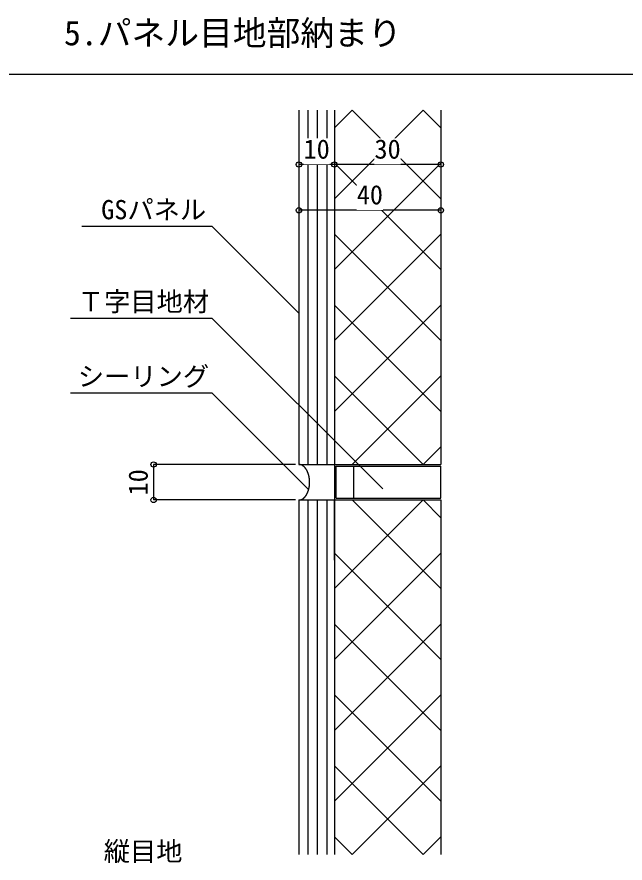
# Model space of a CAD drawing. Units: millimetres on the paper, enlarged 10 times, with parts at other scales. Extents: x 3821 to 7821, y 4568 to 7368.
# Drawn here: x 5155 to 5727, y 5696 to 6492 of the extents above; entities that cross this region are included whole.
import ezdxf
from ezdxf.enums import TextEntityAlignment as Align

# ---------------------------------------------------------------- set-up
doc = ezdxf.new("R2010")
doc.units = ezdxf.units.MM
doc.header["$LTSCALE"] = 10
for name, color, linetype in [('0-0', 7, 'Continuous'), ('1-0', 4, 'Continuous'), ('1-1', 4, 'Continuous'), ('1-2', 4, 'Continuous')]:
    doc.layers.add(name, color=color, linetype=linetype)
doc.styles.add('ＭＳ ゴシック', font='')
doc.styles.get('ＭＳ ゴシック').set_extended_font_data('MS Gothic')

msp = doc.modelspace()

# ---------------------------------------------------------------- linework, layer by layer
at = {"layer": '0-0'}
msp.add_line((3820.85, 6438.18), (7820.85, 6438.18), dxfattribs=at)
at = {"layer": '1-0'}
for p, q in [((5420.28, 6404.26), (5420.28, 6070.93)), ((5428.52, 6404.26), (5428.52, 6070.93)), ((5437.52, 6404.26), (5437.52, 6070.93)), ((5446.52, 6404.26), (5446.52, 6070.93)), ((5453.62, 6404.26), (5453.62, 6070.93)), ((5536.95, 6404.26), (5453.62, 6320.93)), ((5470.28, 6404.26), (5453.62, 6387.6)), ((5470.28, 6404.26), (5553.62, 6320.93)), ((5536.95, 6404.26), (5553.62, 6387.6)), ((5553.62, 6404.26), (5553.62, 6070.93)), ((5453.62, 6354.26), (5553.62, 6254.26)), ((5553.62, 6354.26), (5453.62, 6254.26)), ((5453.62, 6287.6), (5553.62, 6187.6)), ((5553.62, 6287.6), (5453.62, 6187.6)), ((5453.62, 6220.93), (5553.62, 6120.93)), ((5553.62, 6220.93), (5453.62, 6120.93)), ((5453.62, 6154.26), (5536.95, 6070.93)), ((5553.62, 6154.26), (5470.28, 6070.93)), ((5553.62, 6087.6), (5536.95, 6070.93)), ((5420.28, 6070.93), (5453.62, 6070.93)), ((5453.62, 6070.93), (5453.62, 6037.6)), ((5471.95, 6039.26), (5471.95, 6069.26)), ((5420.28, 6037.6), (5453.62, 6037.6)), ((5420.28, 6037.6), (5420.28, 5704.26)), ((5428.52, 6037.6), (5428.52, 5704.26)), ((5437.52, 6037.6), (5437.52, 5704.26)), ((5446.52, 6037.6), (5446.52, 5704.26)), ((5453.62, 6037.6), (5553.62, 6037.6)), ((5453.62, 5980.93), (5453.62, 6037.6)), ((5453.62, 6037.6), (5453.62, 5704.26)), ((5453.62, 5954.26), (5536.95, 6037.6)), ((5470.28, 6037.6), (5553.62, 5954.26)), ((5536.95, 6037.6), (5553.62, 6020.93)), ((5553.62, 6037.6), (5553.62, 5704.26)), ((5453.62, 5887.6), (5553.62, 5987.6)), ((5453.62, 5987.6), (5553.62, 5887.6)), ((5453.62, 5820.93), (5553.62, 5920.93)), ((5453.62, 5920.93), (5553.62, 5820.93)), ((5453.62, 5754.26), (5553.62, 5854.26)), ((5453.62, 5854.26), (5553.62, 5754.26)), ((5470.28, 5704.26), (5553.62, 5787.6)), ((5453.62, 5720.93), (5470.28, 5704.26))]:
    msp.add_line(p, q, dxfattribs=at)
for points in [[(5420.28, 6213.25), (5338.75, 6294.79), (5216.26, 6294.79)], [(5498.97, 6048.08), (5338.75, 6208.31), (5205.41, 6208.31)], [(5429.17, 6047.58), (5338.75, 6138), (5205.41, 6138)], [(5453.62, 6127.6), (5453.62, 6070.93), (5553.62, 6070.93)], [(5455.28, 6039.26), (5553.62, 6039.26), (5553.62, 6069.26)], [(5455.28, 6039.26), (5455.28, 6069.26), (5553.62, 6069.26)], [(5453.62, 5787.6), (5536.95, 5704.26), (5553.62, 5720.93)]]:
    msp.add_lwpolyline(points, dxfattribs=at)
at = {"layer": '1-1'}
for points in [[(5423.18, 6070.22), (5423.11, 6070.26), (5423.03, 6070.3), (5422.95, 6070.33), (5422.87, 6070.37), (5422.79, 6070.4), (5422.72, 6070.44), (5422.64, 6070.47), (5422.56, 6070.5), (5422.48, 6070.53), (5422.4, 6070.56), (5422.32, 6070.59), (5422.24, 6070.61), (5422.16, 6070.64), (5422.08, 6070.66), (5422, 6070.69), (5421.92, 6070.71), (5421.84, 6070.73), (5421.76, 6070.75), (5421.68, 6070.77), (5421.6, 6070.79), (5421.52, 6070.81), (5421.44, 6070.82), (5421.36, 6070.84), (5421.28, 6070.85), (5421.19, 6070.86), (5421.11, 6070.87), (5421.03, 6070.88), (5420.95, 6070.89), (5420.87, 6070.9), (5420.78, 6070.91), (5420.7, 6070.91), (5420.62, 6070.92), (5420.53, 6070.92), (5420.45, 6070.93), (5420.37, 6070.93), (5420.28, 6070.93)], [(5426.05, 6067.88), (5425.98, 6067.96), (5425.92, 6068.04), (5425.85, 6068.11), (5425.78, 6068.19), (5425.71, 6068.26), (5425.64, 6068.34), (5425.57, 6068.41), (5425.5, 6068.48), (5425.43, 6068.55), (5425.36, 6068.63), (5425.28, 6068.7), (5425.21, 6068.76), (5425.14, 6068.83), (5425.06, 6068.9), (5424.99, 6068.97), (5424.92, 6069.03), (5424.85, 6069.09), (5424.77, 6069.16), (5424.7, 6069.22), (5424.62, 6069.28), (5424.55, 6069.34), (5424.48, 6069.4), (5424.4, 6069.45), (5424.33, 6069.51), (5424.25, 6069.57), (5424.18, 6069.62), (5424.1, 6069.67), (5424.03, 6069.72), (5423.95, 6069.77), (5423.87, 6069.82), (5423.8, 6069.87), (5423.72, 6069.92), (5423.65, 6069.97), (5423.57, 6070.01), (5423.49, 6070.06), (5423.42, 6070.1), (5423.34, 6070.14), (5423.26, 6070.18), (5423.18, 6070.22)], [(5428.31, 6064.21), (5428.26, 6064.32), (5428.21, 6064.43), (5428.16, 6064.53), (5428.11, 6064.64), (5428.06, 6064.75), (5428.01, 6064.85), (5427.96, 6064.96), (5427.91, 6065.06), (5427.85, 6065.16), (5427.8, 6065.27), (5427.75, 6065.37), (5427.69, 6065.47), (5427.64, 6065.57), (5427.58, 6065.67), (5427.53, 6065.76), (5427.47, 6065.86), (5427.42, 6065.96), (5427.36, 6066.05), (5427.3, 6066.15), (5427.24, 6066.24), (5427.18, 6066.34), (5427.13, 6066.43), (5427.07, 6066.52), (5427.01, 6066.61), (5426.95, 6066.7), (5426.89, 6066.79), (5426.82, 6066.88), (5426.76, 6066.97), (5426.7, 6067.05), (5426.64, 6067.14), (5426.57, 6067.23), (5426.51, 6067.31), (5426.45, 6067.39), (5426.38, 6067.48), (5426.32, 6067.56), (5426.25, 6067.64), (5426.19, 6067.72), (5426.12, 6067.8), (5426.05, 6067.88)], [(5429.79, 6059.48), (5429.76, 6059.61), (5429.73, 6059.74), (5429.71, 6059.87), (5429.68, 6059.99), (5429.65, 6060.12), (5429.62, 6060.25), (5429.59, 6060.37), (5429.56, 6060.5), (5429.53, 6060.62), (5429.5, 6060.75), (5429.47, 6060.87), (5429.43, 6061), (5429.4, 6061.12), (5429.36, 6061.25), (5429.33, 6061.37), (5429.29, 6061.5), (5429.26, 6061.62), (5429.22, 6061.74), (5429.18, 6061.86), (5429.14, 6061.99), (5429.11, 6062.11), (5429.07, 6062.23), (5429.03, 6062.35), (5428.99, 6062.47), (5428.94, 6062.6), (5428.9, 6062.72), (5428.86, 6062.84), (5428.82, 6062.95), (5428.77, 6063.07), (5428.73, 6063.19), (5428.68, 6063.31), (5428.64, 6063.42), (5428.59, 6063.54), (5428.55, 6063.65), (5428.5, 6063.76), (5428.45, 6063.88), (5428.41, 6063.99), (5428.36, 6064.1), (5428.31, 6064.21)], [(5430.28, 6054.26), (5430.28, 6054.4), (5430.28, 6054.54), (5430.28, 6054.68), (5430.28, 6054.82), (5430.28, 6054.96), (5430.27, 6055.09), (5430.27, 6055.23), (5430.26, 6055.37), (5430.26, 6055.51), (5430.25, 6055.64), (5430.24, 6055.78), (5430.24, 6055.92), (5430.23, 6056.05), (5430.22, 6056.19), (5430.21, 6056.32), (5430.2, 6056.46), (5430.19, 6056.59), (5430.18, 6056.73), (5430.17, 6056.86), (5430.15, 6056.99), (5430.14, 6057.13), (5430.13, 6057.26), (5430.11, 6057.39), (5430.09, 6057.53), (5430.08, 6057.66), (5430.06, 6057.79), (5430.04, 6057.92), (5430.03, 6058.05), (5430.01, 6058.19), (5429.99, 6058.32), (5429.97, 6058.45), (5429.95, 6058.58), (5429.93, 6058.71), (5429.91, 6058.84), (5429.88, 6058.97), (5429.86, 6059.1), (5429.84, 6059.23), (5429.81, 6059.35), (5429.79, 6059.48)], [(5428.45, 6044.65), (5428.5, 6044.76), (5428.55, 6044.87), (5428.59, 6044.99), (5428.64, 6045.1), (5428.68, 6045.22), (5428.73, 6045.33), (5428.77, 6045.45), (5428.82, 6045.57), (5428.86, 6045.69), (5428.9, 6045.81), (5428.94, 6045.93), (5428.99, 6046.05), (5429.03, 6046.17), (5429.07, 6046.29), (5429.11, 6046.41), (5429.14, 6046.54), (5429.18, 6046.66), (5429.22, 6046.78), (5429.26, 6046.9), (5429.29, 6047.03), (5429.33, 6047.15), (5429.36, 6047.28), (5429.4, 6047.4), (5429.43, 6047.52), (5429.47, 6047.65), (5429.5, 6047.77), (5429.53, 6047.9), (5429.56, 6048.03), (5429.59, 6048.15), (5429.62, 6048.28), (5429.65, 6048.4), (5429.68, 6048.53), (5429.71, 6048.66), (5429.73, 6048.79), (5429.76, 6048.91), (5429.79, 6049.04), (5429.81, 6049.17), (5429.84, 6049.3), (5429.86, 6049.43)], [(5429.86, 6049.43), (5429.88, 6049.56), (5429.91, 6049.69), (5429.93, 6049.82), (5429.95, 6049.95), (5429.97, 6050.08), (5429.99, 6050.21), (5430.01, 6050.34), (5430.03, 6050.47), (5430.04, 6050.6), (5430.06, 6050.73), (5430.08, 6050.86), (5430.09, 6051), (5430.11, 6051.13), (5430.13, 6051.26), (5430.14, 6051.4), (5430.15, 6051.53), (5430.17, 6051.66), (5430.18, 6051.8), (5430.19, 6051.93), (5430.2, 6052.07), (5430.21, 6052.2), (5430.22, 6052.34), (5430.23, 6052.47), (5430.24, 6052.61), (5430.24, 6052.74), (5430.25, 6052.88), (5430.26, 6053.02), (5430.26, 6053.15), (5430.27, 6053.29), (5430.27, 6053.43), (5430.28, 6053.57), (5430.28, 6053.71), (5430.28, 6053.84), (5430.28, 6053.98), (5430.28, 6054.12), (5430.28, 6054.26)], [(5423.42, 6038.42), (5423.49, 6038.47), (5423.57, 6038.51), (5423.65, 6038.56), (5423.72, 6038.6), (5423.8, 6038.65), (5423.87, 6038.7), (5423.95, 6038.75), (5424.03, 6038.8), (5424.1, 6038.85), (5424.18, 6038.9), (5424.25, 6038.96), (5424.33, 6039.01), (5424.4, 6039.07), (5424.48, 6039.13), (5424.55, 6039.18), (5424.62, 6039.24), (5424.7, 6039.3), (5424.77, 6039.37), (5424.85, 6039.43), (5424.92, 6039.49), (5424.99, 6039.56), (5425.06, 6039.62), (5425.14, 6039.69), (5425.21, 6039.76), (5425.28, 6039.83), (5425.36, 6039.9), (5425.43, 6039.97), (5425.5, 6040.04), (5425.57, 6040.11), (5425.64, 6040.19), (5425.71, 6040.26), (5425.78, 6040.34), (5425.85, 6040.41), (5425.92, 6040.49), (5425.98, 6040.57), (5426.05, 6040.64), (5426.12, 6040.72), (5426.19, 6040.8), (5426.25, 6040.88)], [(5426.25, 6040.88), (5426.32, 6040.96), (5426.38, 6041.05), (5426.45, 6041.13), (5426.51, 6041.21), (5426.57, 6041.3), (5426.64, 6041.38), (5426.7, 6041.47), (5426.76, 6041.56), (5426.82, 6041.64), (5426.89, 6041.73), (5426.95, 6041.82), (5427.01, 6041.91), (5427.07, 6042), (5427.13, 6042.09), (5427.18, 6042.19), (5427.24, 6042.28), (5427.3, 6042.37), (5427.36, 6042.47), (5427.42, 6042.57), (5427.47, 6042.66), (5427.53, 6042.76), (5427.58, 6042.86), (5427.64, 6042.96), (5427.69, 6043.06), (5427.75, 6043.16), (5427.8, 6043.26), (5427.85, 6043.36), (5427.91, 6043.46), (5427.96, 6043.57), (5428.01, 6043.67), (5428.06, 6043.78), (5428.11, 6043.88), (5428.16, 6043.99), (5428.21, 6044.1), (5428.26, 6044.21), (5428.31, 6044.31), (5428.36, 6044.42), (5428.41, 6044.54), (5428.45, 6044.65)], [(5420.28, 6037.6), (5420.37, 6037.6), (5420.45, 6037.6), (5420.53, 6037.6), (5420.62, 6037.6), (5420.7, 6037.61), (5420.78, 6037.61), (5420.87, 6037.62), (5420.95, 6037.63), (5421.03, 6037.64), (5421.11, 6037.65), (5421.19, 6037.66), (5421.28, 6037.67), (5421.36, 6037.69), (5421.44, 6037.7), (5421.52, 6037.72), (5421.6, 6037.73), (5421.68, 6037.75), (5421.76, 6037.77), (5421.84, 6037.79), (5421.92, 6037.81), (5422, 6037.84), (5422.08, 6037.86), (5422.16, 6037.88), (5422.24, 6037.91), (5422.32, 6037.94), (5422.4, 6037.96), (5422.48, 6037.99), (5422.56, 6038.02), (5422.64, 6038.05), (5422.72, 6038.09), (5422.79, 6038.12), (5422.87, 6038.15), (5422.95, 6038.19), (5423.03, 6038.23), (5423.11, 6038.26), (5423.18, 6038.3), (5423.26, 6038.34), (5423.34, 6038.38), (5423.42, 6038.42)]]:
    msp.add_lwpolyline(points, dxfattribs=at)
at = {"layer": '1-2'}
for p, q in [((5453.62, 6353.06), (5420.28, 6353.06)), ((5553.62, 6353.06), (5453.62, 6353.06)), ((5553.62, 6310.09), (5420.28, 6310.09)), ((5416.95, 6070.93), (5283.62, 6070.93)), ((5283.62, 6070.93), (5283.62, 6037.6)), ((5416.95, 6037.6), (5283.62, 6037.6))]:
    msp.add_line(p, q, dxfattribs=at)
for centre in [(5420.28, 6353.06), (5453.62, 6353.06), (5453.62, 6353.06), (5553.62, 6353.06), (5420.28, 6310.09), (5553.62, 6310.09), (5283.62, 6070.93), (5283.62, 6037.6)]:
    msp.add_circle(centre, 2.5, dxfattribs=at)

# ---------------------------------------------------------------- texts
at = {"layer": '0-0', "style": 'ＭＳ ゴシック'}
msp.add_text('5.パネル目地部納まり', height=23.28, dxfattribs=at).set_placement((5199.4, 6458.18), align=Align.BOTTOM_LEFT)
at = {"layer": '1-0', "color": 7, "style": 'ＭＳ ゴシック'}
for s, p in [('GSパネル', (5234.36, 6296.16)), ('Ｔ字目地材', (5212.39, 6209.68)), ('シーリング', (5212.39, 6139.37)), ('縦目地', (5236.72, 5692.72))]:
    msp.add_text(s, height=18.1, dxfattribs=at).set_placement(p, align=Align.BOTTOM_LEFT)
at = {"layer": '1-2', "style": 'ＭＳ ゴシック'}
msp.add_text('10', height=18.1, rotation=90, dxfattribs=at).set_placement((5283.52, 6041.91), align=Align.BOTTOM_LEFT)

# ---------------------------------------------------------------- next in the draw order: wipeouts: each hides what was drawn before it
at = {"color": 7}
for points in [[(5424.6, 6353.16), (5424.6, 6377.85), (5449.3, 6377.85), (5449.3, 6353.16)], [(5491.27, 6353.16), (5491.27, 6377.85), (5515.96, 6377.85), (5515.96, 6353.16)], [(5474.6, 6310.19), (5474.6, 6334.89), (5499.3, 6334.89), (5499.3, 6310.19)]]:
    msp.add_wipeout(points, dxfattribs=at)

# ---------------------------------------------------------------- next in the draw order: texts
at = {"layer": '1-2', "style": 'ＭＳ ゴシック'}
for s, p in [('10', (5424.6, 6353.16)), ('30', (5491.27, 6353.16)), ('40', (5474.6, 6310.19))]:
    msp.add_text(s, height=18.1, dxfattribs=at).set_placement(p, align=Align.BOTTOM_LEFT)

doc.saveas('drawing.dxf')
